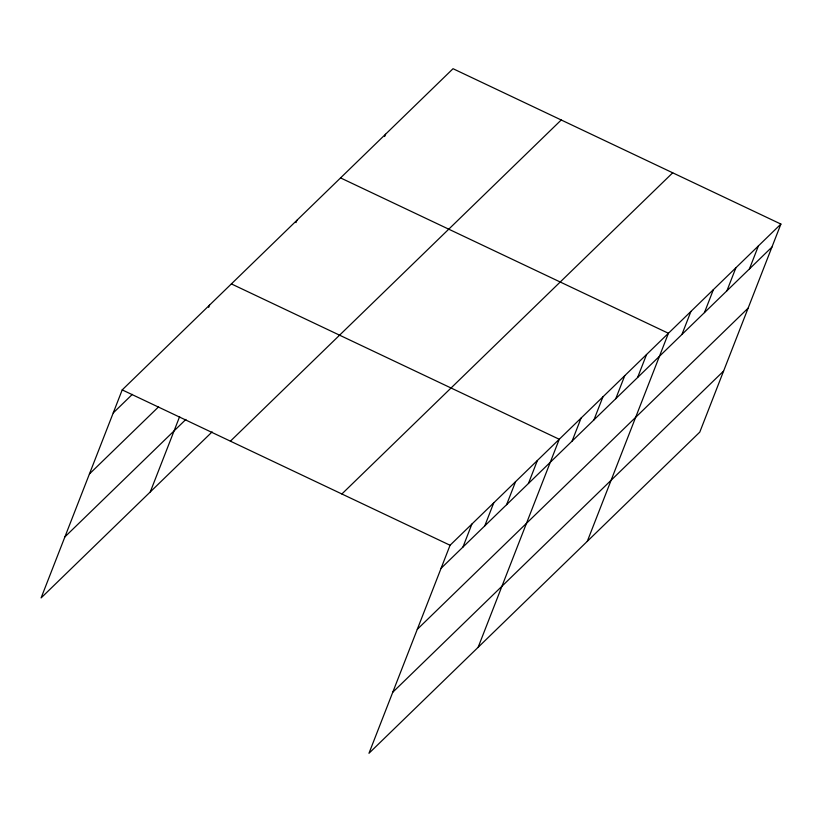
<?xml version="1.0" encoding="UTF-8"?>
<svg xmlns="http://www.w3.org/2000/svg" width="822" height="822" viewBox="0 0 822 822"><rect width="100%" height="100%" fill="white"/><g stroke="black" fill="none" stroke-linecap="round" stroke-linejoin="round"><path stroke-width="1.23" d="M780.9 224.077L450.066 545.253L368.965 753.291L699.789 432.105L780.9 224.077L453.035 68.709L122.211 389.895L41.1 597.923L212.138 431.879M208.654 307.407L209.548 305.106M150.272 491.936L179.628 416.641M295.992 222.618L296.886 220.306M384.655 136.534L385.549 134.233M462.93 547.082L471.9 524.056M484.764 525.885L493.734 502.858M506.599 504.687L515.569 481.661M528.433 483.49L537.403 460.464M478.137 647.294L559.248 439.267L231.383 283.909M572.102 441.095L581.082 418.069M593.936 419.898L602.916 396.872M615.77 398.701L624.751 375.675M637.605 377.504L646.585 354.477M587.309 541.308L668.42 333.28L340.555 177.912M681.931 334.462L690.912 311.435M704.433 312.617L713.414 289.591M726.925 290.783L735.906 267.756M749.428 268.938L758.408 245.912M113.231 412.921L132.332 394.375M89.423 473.975L158.574 406.849M64.907 536.879L185.906 419.405M230.407 441.167L561.231 119.981M341.87 493.981L672.704 172.805M441.095 568.279L771.92 247.103M417.288 629.333L748.123 308.147M392.762 692.237L723.596 371.051M122.211 389.895L450.066 545.253"/></g></svg>
